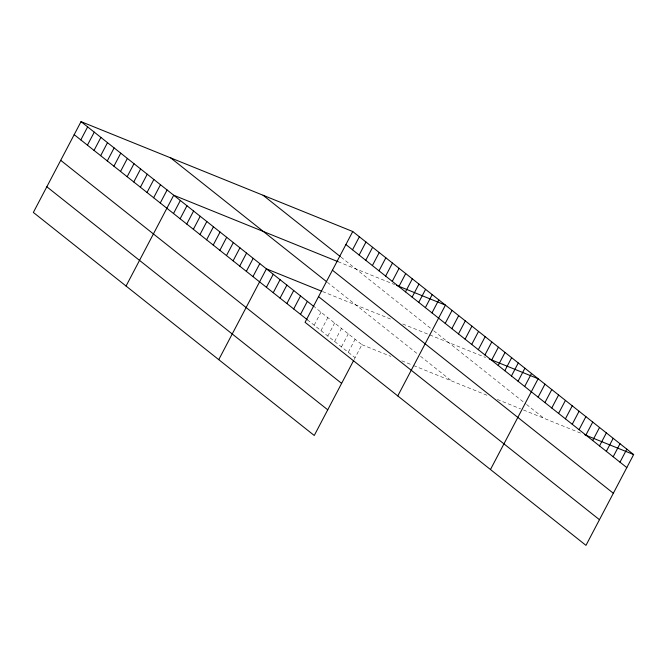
<?xml version="1.0" encoding="UTF-8"?>
<svg xmlns="http://www.w3.org/2000/svg" width="667" height="667" viewBox="0 0 667 667"><rect width="100%" height="100%" fill="white"/><g stroke="black" fill="none" stroke-linecap="round" stroke-linejoin="round"><path stroke-width="0.5" stroke-dasharray="3.33 2.5" d="M314.165 325.204L320.994 312.181M320.985 330.624L327.822 317.6M327.805 336.043L334.642 323.02M334.626 341.454L341.462 328.439M341.454 346.873L348.282 333.85M348.274 352.293L355.111 339.27M354.135 359.538L361.931 344.689L314.932 307.37M338.044 261.689L394.722 284.609M322.578 291.554L392.479 319.827M402.751 323.979L485.609 357.487M361.931 344.689L390.912 356.411M401.784 360.805L411.747 364.832M413.557 365.566L488.928 396.04M497.324 399.441L520.652 408.871M523.453 410.005L581.115 433.325M341.062 257.179L430.815 328.447M433.758 330.782L525.788 403.86M526.546 404.46L543.98 418.309M327.397 282.324L417.484 353.86M420.518 356.27L451.601 380.949M307.337 319.785L355.094 357.704"/><path stroke-width="1" d="M352.743 231.516L305.069 322.311L585.976 545.364L633.65 454.569L352.743 231.516L81.024 121.636L33.35 212.431L314.257 435.484L353.652 360.455M80.807 139.912L87.644 126.888M87.427 145.173L94.264 132.149M94.047 150.425L100.884 137.41M100.667 155.686L107.504 142.663M107.295 160.939L114.124 147.924M113.915 166.2L120.752 153.177M120.535 171.461L127.372 158.438M127.155 176.713L133.992 163.698M133.775 181.974L140.612 168.951M140.395 187.227L147.232 174.212M147.023 192.488L153.852 179.465M153.643 197.749L160.48 184.726M160.263 203.001L167.1 189.987M126.055 286.035L173.72 195.239L338.044 261.689M173.503 213.515L180.34 200.5M180.132 218.776L186.96 205.753M186.752 224.037L193.588 211.014M193.372 229.29L200.208 216.275M199.992 234.551L206.828 221.527M206.612 239.812L213.448 226.788M213.232 245.064L220.068 232.041M219.86 250.325L226.688 237.302M226.48 255.578L233.317 242.563M233.1 260.839L239.937 247.816M239.72 266.1L246.557 253.076M246.34 271.352L253.177 258.337M252.96 276.613L259.797 263.59M218.751 359.646L266.425 268.851L321.669 291.196M266.408 287.285L273.245 274.262M273.228 292.705L280.065 279.681M280.048 298.124L286.885 285.101M286.877 303.535L293.713 290.52M293.697 308.954L300.534 295.931M300.517 314.374L307.354 301.351M352.526 249.792L359.363 236.777M359.146 255.052L365.983 242.029M365.766 260.305L372.603 247.29M372.386 265.566L379.223 252.543M379.014 270.827L385.843 257.804M385.634 276.08L392.471 263.065M392.254 281.341L399.091 268.317M398.874 286.593L405.711 273.578M405.494 291.854L412.331 278.831M412.114 297.115L418.951 284.092M418.743 302.368L425.579 289.353M425.363 307.629L432.199 294.606M431.983 312.881L438.819 299.867M397.774 395.923L445.439 305.119L396.531 285.343M445.222 323.403L452.059 310.38M451.851 328.656L458.679 315.641M458.471 333.917L465.308 320.894M465.091 339.178L471.928 326.155M471.711 344.43L478.547 331.416M478.331 349.691L485.167 336.668M484.951 354.944L491.787 341.929M491.579 360.205L498.407 347.182M498.199 365.466L505.036 352.443M504.819 370.719L511.656 357.704M511.439 375.98L518.276 362.956M518.059 381.232L524.896 368.217M524.687 386.493L531.516 373.47M490.47 469.526L538.144 378.731L489.228 358.954M538.127 397.165L544.964 384.15M544.947 402.585L551.784 389.561M551.767 408.004L558.604 394.981M558.596 413.415L565.433 400.4M565.416 418.834L572.253 405.819M572.236 424.254L579.073 411.231M579.056 429.673L585.893 416.65M585.884 435.084L592.721 422.069M592.705 440.503L599.541 427.48M599.525 445.923L606.361 432.9M606.345 451.342L613.181 438.319M613.173 456.753L620.01 443.738M619.993 462.173L626.83 449.149M584.742 434.792L633.65 454.569M345.906 244.539L626.813 467.592M263.073 195.256L340.32 256.595M332.424 270.202L613.34 493.255M170.685 157.896L326.663 281.741M318.543 296.648L599.458 519.701M81.024 121.636L314.174 306.77M74.187 134.651L307.337 319.785M60.705 160.322L341.621 383.375M46.823 186.768L327.739 409.821"/></g></svg>
